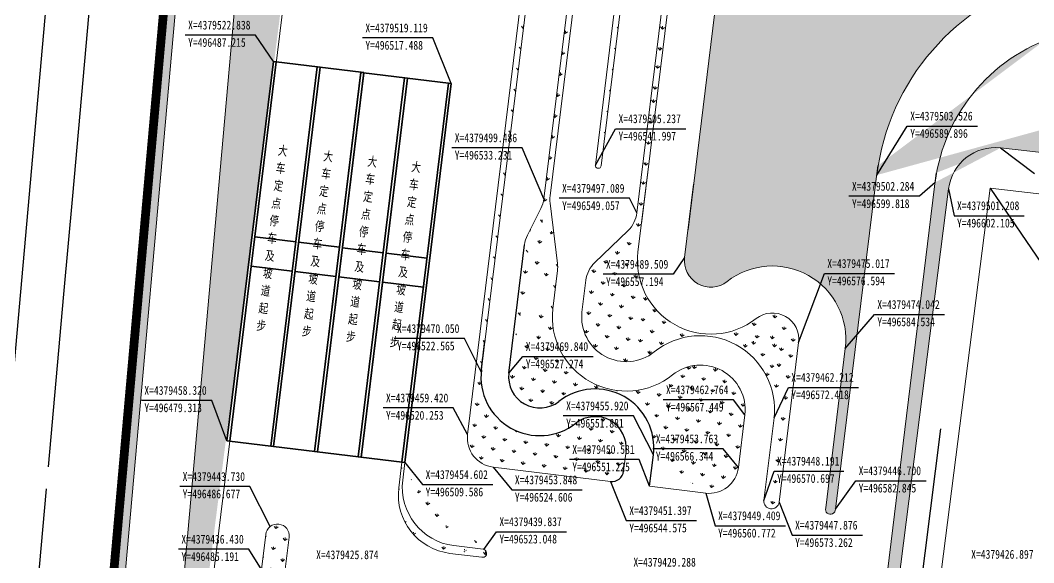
# Model space of a CAD drawing. Extents: x -534 to 560, y 572 to 1344.
# Drawn here: x -443.7 to -271.3, y 1053.8 to 1146 of the extents above; entities that cross this region are included whole.
import ezdxf
from ezdxf.enums import TextEntityAlignment as Align

# ---------------------------------------------------------------- set-up
doc = ezdxf.new("R2010")
doc.units = 0
doc.header["$LTSCALE"] = 1000
doc.linetypes.add('DIVIDE', pattern=[1.25, 0.5, -0.25, 0, -0.25, 0, -0.25])
doc.linetypes.add('X5', pattern=[3, 2, -1])
doc.layers.get('0').update_dxf_attribs({"linetype": 'CONTINUOUS'})
for name, color, linetype in [('4', 4, 'CONTINUOUS'), ('DLSS', 8, 'CONTINUOUS'), ('pp-bz-zb', 7, 'CONTINUOUS'), ('WALL1', 2, 'CONTINUOUS'), ('尺寸线', 3, 'CONTINUOUS'), ('用地红线', 1, 'DIVIDE')]:
    doc.layers.add(name, color=color, linetype=linetype)
doc.layers.add('实线', color=7, linetype='CONTINUOUS', lineweight=40)
doc.styles.add('ISOVIBLOCKBT', font='', dxfattribs={"width": 0.8})
doc.styles.get("Standard").update_dxf_attribs({"font": 'gbenor.shx', "bigfont": 'gbcbig.shx'})
doc.styles.get('ISOVIBLOCKBT').set_extended_font_data('SimSun')
pattern_1 = [(83.0025439158413, (-18513.91817847425, 6637.489366127746), (-1.563867947945558, 2.001476516571841), [0.47625, -3.11585]), (38.00254391584132, (-18513.91817847425, 6637.489366127746), (-1.563869013900721, 2.001477880807376), [0.47625, -2.06375]), (128.0025439158413, (-18513.91817847425, 6637.489366127746), (-2.001477880807376, -1.563869013900721), [0.47625, -2.06375])]
pattern_2 = [(83.0025439158413, (-15718.86255951454, 5681.190706919515), (-1.563867947945558, 2.001476516571841), [0.47625, -3.11585]), (38.00254391584132, (-15718.86255951454, 5681.190706919515), (-1.563869013900721, 2.001477880807376), [0.47625, -2.06375]), (128.0025439158413, (-15718.86255951454, 5681.190706919515), (-2.001477880807376, -1.563869013900721), [0.47625, -2.06375])]

# ---------------------------------------------------------------- blocks, each defined once
blk = doc.blocks.new('上坡')
at = {"layer": '实线', "lineweight": 35, "ltscale": 300}
for p, q in [((4211467.313301704, 945674.719862493), (4211208.976782446, 880675.2332318828)), ((4219467.250117747, 945642.9245985844), (4211467.313301704, 945674.719862493)), ((4211967.283034588, 945666.1108143014), (4211708.972833449, 880673.2460278886)), ((4218967.285530211, 945652.8282494174), (4218708.917547516, 880645.4251719692)), ((4219467.250117747, 945642.9245985844), (4219208.91359852, 880643.437967975)), ((4218848.021827117, 915645.1487422972), (4211848.07711305, 915672.969598217)), ((4218828.149787174, 910645.1882322507), (4211828.205073108, 910673.00908817)), ((4219208.91359852, 880643.437967975), (4211208.976782446, 880675.2332318828))]:
    blk.add_line(p, q, dxfattribs=at)

msp = doc.modelspace()

# ---------------------------------------------------------------- hatches: boundary and pattern name
at = {"layer": '尺寸线', "linetype": 'ByBlock', "lineweight": 18}
h = msp.add_hatch(dxfattribs=at)
h.set_pattern_fill('GRASS', color=256, scale=0.1, angle=-6.997456084158686, style=0)
h.set_pattern_definition(pattern_1)
h.paths.add_polyline_path([(-436.6426340268954, 931.1903161831287), (-438.6288363153144, 931.434101642677), (-407.3215078513167, 1282.834193287053), (-409.5023771894193, 1235.818312499308)])
h = msp.add_hatch(dxfattribs=at)
h.set_pattern_fill('GRASS', color=256, scale=0.1, angle=-6.997456084158686, style=0)
h.set_pattern_definition(pattern_1)
edge = h.paths.add_edge_path()
edge.add_line((-164.8711874496221, 1221.033579877214), (-169.0881747253734, 1209.647388704689))
edge.add_arc((-178.8856378374185, 1211.649816373931), 10, 348.4488442590777, 438.448844259077)
edge.add_line((-164.8711874496221, 1221.033579877214), (-363.652906969146, 1261.661037303144))
edge.add_line((-176.8832101672451, 1221.447279486441), (-342.375220869857, 1255.270910932319))
edge.add_arc((-369.6601899792004, 1232.268647967474), 30, 78.44884425709249, 174.9087828347087)
edge.add_arc((-350.3849315500847, 1216.08105848507), 40, 78.44884425907703, 173.0025439158413)
edge.add_line((-421.7953255448519, 962.6156081013469), (-389.9663401399303, 1221.948602574514))
edge.add_line((-424.2318310353003, 942.7645768687216), (-390.0869940151024, 1220.954069465035))
edge.add_line((-399.54183038669, 1234.930896365651), (-425.5573428349599, 942.927269513355))
h = msp.add_hatch(dxfattribs=at)
h.set_pattern_fill('GRASS', color=256, scale=0.1, angle=-6.997456084158686, style=0)
h.set_pattern_definition(pattern_1)
edge = h.paths.add_edge_path()
edge.add_line((-151.8114625568996, 1228.748085886808), (-149.6185087216581, 1230.164271470727))
edge.add_line((-164.4801278502709, 1111.480211913222), (-149.618508721891, 1230.164271469795))
edge.add_line((-156.1425853166293, 1194.159981649005), (-151.8114625568996, 1228.748085886808))
edge.add_line((-158.2255329631298, 1194.415641585001), (-156.1425853166293, 1194.159981649005))
edge.add_line((-163.3413562287606, 1152.735305619062), (-158.225532962897, 1194.415641585001))
edge.add_arc((-203.0313956329628, 1157.705292751649), 40, 217.862572247833, 352.8625722830665)
edge.add_line((-276.9318846314709, 1124.33243770116), (-164.4801278502709, 1111.480211915085))
edge.add_line((-287.8626621616568, 1120.100222162539), (-297.3158130766387, 1043.082216338822))
edge.add_arc((-258.2953589821263, 1114.741420080521), 30, 37.86257224783296, 172.8625723097469)
edge.add_arc((-277.8402989746101, 1116.384181074434), 8, 83.47989827254962, 172.753131273409)
edge.add_line((-297.3158130764059, 1043.082216340685), (-295.2579539888102, 1042.829635761314))
edge.add_line((-295.257953989043, 1042.829635761314), (-285.776393735272, 1117.3933391139))
h = msp.add_hatch(dxfattribs=at)
h.set_pattern_fill('GRASS', color=256, scale=0.1, angle=-6.997456084158686, style=0)
h.set_pattern_definition(pattern_1)
edge = h.paths.add_edge_path()
edge.add_arc((-305.8750315580546, 1062.839683177517), 0.8401570749915392, 162.9231438384434, 363.0819439932392)
edge.add_line((-303.3468904338806, 1090.227273024255), (-306.6781475443422, 1063.086398849831))
edge.add_line((-305.0360896330822, 1062.884853495852), (-297.7851720123581, 1121.342718946384))
edge.add_arc((-315.7537849542714, 1091.750088955843), 12.5, -6.997456084158686, 128.0025438406727)
edge.add_arc((-326.2206248112052, 1105.145807056324), 4.5, 173.0025439158413, 308.0025438406727)
edge.add_line((-330.6871068384062, 1105.694020791547), (-329.1529200335062, 1118.193557648556))
edge.add_line((-330.1073410848185, 1110.41756774635), (-321.5654687736678, 1180.003710119621))
edge.add_arc((-311.6399687591038, 1178.785330269122), 10, 83.0025439158413, 173.0018101901636)
edge.add_line((-310.4217160141125, 1188.710845885435), (-307.3590139359731, 1188.334931388134))
edge.add_line((-277.4974196936964, 1184.669734479496), (-307.2739665424015, 1188.324492714935))
edge.add_line((-256.026989916063, 1182.034464833894), (-277.4974196939293, 1184.669734479496))
edge.add_line((-256.026989916063, 1182.034464833894), (-181.3044285329088, 1172.863055603215))
edge.add_arc((-258.2953589821263, 1114.741420080521), 40, 37.86257224783296, 172.8625723097469)
edge.add_arc((-203.0313956329628, 1157.705292751649), 30, 217.862572247833, 352.8625722830665)
edge.add_arc((-180.6953021597146, 1177.825813411371), 5, 263.0025439158413, 348.4488442590844)
edge.add_line((-173.2638660789962, 1153.977802407564), (-164.8711874493893, 1221.033579877214))
edge.add_line((-169.0881747256062, 1209.64738870562), (-175.7965706041578, 1176.82459957675))
edge.add_line((-169.0881747256062, 1209.64738870562), (-164.8711874498549, 1221.033579878145))
h = msp.add_hatch(dxfattribs=at)
h.set_pattern_fill('GRASS', color=256, scale=0.1, angle=-6.997456084158686, style=0)
h.set_pattern_definition(pattern_1)
edge = h.paths.add_edge_path()
edge.add_line((-367.6283168692171, 1075.604913344243), (-353.7075629082537, 1189.010895682135))
edge.add_line((-365.3161338173813, 1086.234570482382), (-352.7157472017716, 1188.883131831521))
edge.add_arc((-353.2112584388378, 1188.949979523764), 0.5, 353.0025439415888, 533.0025439415888)
edge.add_arc((-362.6655590610608, 1074.99578697198), 5, 173.0025439415888, 263.0025439134807)
edge.add_line((-363.2746854337893, 1070.033029162892), (-343.3058048302337, 1067.582058900603))
edge.add_arc((-343.0621542811423, 1069.567162023493), 2, 263.0025439134807, 353.0025439415888)
edge.add_line((-340.665367679394, 1072.677635492393), (-341.0145022396027, 1069.833118587369))
edge.add_arc((-345.9258909562632, 1073.323309447253), 5.3, 353.0025439415888, 488.0025439228927)
edge.add_arc((-355.346046827457, 1085.379455739268), 10, 173.0025439415888, 308.0025439228928)
h = msp.add_hatch(dxfattribs=at)
h.set_pattern_fill('GRASS', color=256, scale=0.1, angle=-6.997456084158686, style=0)
h.set_pattern_definition(pattern_1)
edge = h.paths.add_edge_path()
edge.add_line((-344.8916078975453, 1121.299913763636), (-337.0778675337351, 1184.954766651252))
edge.add_arc((-337.5741425829037, 1185.015685248756), 0.5000000000030519, 353.0018502056033, 533.0018502056032)
edge.add_line((-345.8841579958826, 1121.421750958645), (-338.0704176320723, 1185.076603846261))
h = msp.add_hatch(dxfattribs=at)
h.set_pattern_fill('GRASS', color=256, scale=0.1, angle=-6.997456084158686, style=0)
h.set_pattern_definition(pattern_1)
edge = h.paths.add_edge_path()
edge.add_line((-353.5829180336586, 1116.15730746054), (-345.2619544185727, 1183.944268650943))
edge.add_arc((-345.7582294677413, 1184.005187248447), 0.5000000000039468, 353.0018502056033, 533.0018502056032)
edge.add_line((-354.6500823909446, 1115.671297524692), (-346.2545045169099, 1184.066105845952))
edge.add_arc((-357.2918375476293, 1104.069871199885), 5, 353.0025439415888, 366.9674224718725)
edge.add_line((-352.3287610632397, 1104.676395570496), (-353.5832440261293, 1114.941597113022))
edge.add_arc((-352.9643852680019, 1107.246198171386), 5, 153.2865731621209, 173.0025439415888)
edge.add_line((-357.4307155992865, 1109.493839908027), (-355.1465025513462, 1114.032841766821))
edge.add_line((-353.1279894385516, 1096.951758308904), (-352.3290797394729, 1103.460744826691))
edge.add_line((-360.6065701038606, 1086.025129694128), (-357.9271430761582, 1107.85532454458))
edge.add_arc((-348.6201675419725, 1115.54812148177), 5, 173.0018502056033, 186.9674224718725)
edge.add_arc((-359.6128328826308, 1116.280483502531), 5, 333.2865731621209, 353.0018502056033)
edge.add_arc((-355.346046827457, 1085.379455739268), 5.3, 173.0025439415888, 308.0025439228928)
edge.add_arc((-345.9258909562632, 1073.323309447253), 10, 353.0025439415888, 488.0025439228927)
edge.add_line((-336.6557093672018, 1066.765829561846), (-327.1086592010251, 1065.594029473708))
edge.add_line((-336.6557093672018, 1066.765829561846), (-336.0003753399506, 1072.105056702727))
edge.add_arc((-326.4995328282967, 1070.556787281865), 5, 263.0025439134807, 353.0025439415888)
edge.add_line((-320.4319804228871, 1078.948794763171), (-321.5367750201403, 1069.947660909602))
edge.add_arc((-327.9855302539218, 1079.787773280972), 7.600000000000001, 353.6620985906264, 488.6620919342764)
edge.add_arc((-340.6049989298481, 1095.560820240164), 12.6, 173.6620985906264, 308.6620919342765)
h = msp.add_hatch(dxfattribs=at)
h.set_pattern_fill('GRASS', color=256, scale=0.1, angle=-6.997456084158686, style=0)
h.set_pattern_definition(pattern_2)
edge = h.paths.add_edge_path()
edge.add_arc((-368.7339986010484, 1066.596534068332), 10, 173.0025439415888, 263.0025439134807)
edge.add_line((-378.2948295513197, 1070.785995672093), (-378.659514217361, 1067.814786813789))
edge.add_arc((-369.3991434850759, 1065.281626971075), 10, 173.0025439415888, 263.0025439134807)
edge.add_line((-378.7903158377885, 1070.853354334467), (-379.3246591013885, 1066.499879716532))
edge.add_arc((-365.0741627371899, 1055.372081223511), 0.6930722752117925, 263.0025439134807, 443.0025439134807)
edge.add_line((-370.6173962300672, 1055.356111354762), (-365.209471081107, 1054.692345369243))
edge.add_line((-369.9522513465054, 1056.67101845202), (-364.9894956710777, 1056.061892341459))
h = msp.add_hatch(dxfattribs=at)
h.set_pattern_fill('GRASS', color=256, scale=0.1, angle=-6.997456084158686, style=0)
h.set_pattern_definition(pattern_2)
edge = h.paths.add_edge_path()
edge.add_arc((-412.7238826704706, 954.4497420039115), 2.236185702930442, 199.5686092860393, 326.4264498288161)
edge.add_line((-414.8309088514216, 953.7007645877165), (-405.3064595623437, 1031.299662290709))
edge.add_line((-410.8607026051759, 953.2134634895338), (-397.9875810823432, 1058.095122241983))
edge.add_line((-402.0744177395973, 1030.902963118264), (-405.3064595623437, 1031.299662290709))
edge.add_line((-399.4582199691358, 1052.218007903182), (-402.0744177395973, 1030.902963118264))
edge.add_line((-399.4582199691358, 1052.218007903182), (-402.6902617918822, 1052.614707075627))
edge.add_line((-402.6902617918822, 1052.614707075627), (-401.9577873288217, 1058.582423340165))
edge.add_arc((-399.9726842056989, 1058.338772791074), 2, 83.00254391348074, 173.0025439415888)
edge.add_arc((-399.9726842056989, 1058.338772791074), 2, 353.0025439415888, 443.0025439134807)

# ---------------------------------------------------------------- linework, layer by layer
at = {"layer": '4', "linetype": 'ByBlock', "lineweight": 18}
for p, q in [((-407.3215078513167, 1282.834193287053), (-438.6288363153144, 931.434101642677)), ((-409.5023771894193, 1235.818312499308), (-436.6426340268954, 931.1903161831287)), ((-399.54183038669, 1234.930896365651), (-425.5573428351927, 942.9272695142863)), ((-421.7953255448519, 962.6156081013469), (-389.9663401399303, 1221.948602575445)), ((-424.2318310353003, 942.7645768687216), (-390.0869940148696, 1220.954069465966)), ((-367.6283168692171, 1075.604913344243), (-353.7075629082537, 1189.010895682135)), ((-365.3161338173813, 1086.234570482382), (-352.7157472017716, 1188.883131831521)), ((-345.8841579958826, 1121.421750958645), (-338.0704176320723, 1185.076603846261)), ((-344.8916078975453, 1121.299913763636), (-337.0778675337351, 1184.954766651252)), ((-338.8242072828143, 1113.274442415321), (-329.8863307472348, 1186.08710184657)), ((-338.047741871982, 1111.39226531201), (-328.8937806486647, 1185.965264651561)), ((-354.6500823909446, 1115.671297524692), (-346.2545045169099, 1184.066105845952)), ((-353.5829180336586, 1116.15730746054), (-345.2619544185727, 1183.944268650943)), ((-330.1073410848185, 1110.41756774635), (-321.5654687736678, 1180.003710119621)), ((-338.627519331596, 1106.668622986981), (-336.6286403722625, 1122.954163407543)), ((-276.9318846314709, 1124.33243770116), (-164.4801278502709, 1111.480211913222)), ((-305.0360896330822, 1062.884853495852), (-297.7851720123581, 1121.342718945452)), ((-287.8626621616568, 1120.100222162539), (-297.3158130764059, 1043.082216340685)), ((-330.6871068384062, 1105.694020791547), (-329.1529200335062, 1118.193557647624)), ((-314.7407335924945, 834.1237869203178), (-278.7077560822509, 1117.489833659129)), ((-295.257953989043, 1042.829635761314), (-285.7763937350392, 1117.3933391139)), ((-278.7077560822509, 1117.489833659129), (-107.547698069553, 1097.927776345619)), ((-352.3287610632397, 1104.676395570496), (-353.5832440261293, 1114.941597113022)), ((-357.4307155992865, 1109.493839908027), (-355.1465025513462, 1114.032841766821)), ((-346.0007485653769, 1104.806167019167), (-340.3173343010276, 1110.283390490906)), ((-353.1279894385516, 1096.951758308904), (-352.3290797394729, 1103.460744826691)), ((-348.1585487606499, 1096.399798756102), (-347.4938828998274, 1101.815055489176)), ((-311.2873029268376, 1091.20187522062), (-314.6185600372992, 1064.061001046197)), ((-303.3468904338806, 1090.227273024255), (-306.6781475443422, 1063.086398849831)), ((-320.4319804228871, 1078.948794763171), (-321.5367750201403, 1069.947660909602)), ((-315.4625397452182, 1078.396835211301), (-317.1834723881475, 1064.375817085252)), ((-340.665367679394, 1072.677635492393), (-341.0145022396027, 1069.833118587369)), ((-378.7903158377885, 1070.853354334467), (-379.3246591013885, 1066.499879716532)), ((-378.2948295513197, 1070.785995672093), (-378.659514217361, 1067.814786813789)), ((-363.2746854337893, 1070.033029162892), (-343.3058048302337, 1067.582058900603)), ((-336.6557093672018, 1066.765829561846), (-327.1086592010251, 1065.594029473708)), ((-399.7290336566075, 1060.323875914895), (-399.7290336566075, 1060.323875914895)), ((-410.8607026051759, 953.2134634895338), (-397.9875810823432, 1058.095122241983)), ((-402.6902617918822, 1052.614707075627), (-401.9577873288217, 1058.582423340165)), ((-369.9522513465054, 1056.67101845202), (-364.9894956710777, 1056.061892341459)), ((-366.9748321405641, 1056.303641741732), (-366.9748321405641, 1056.303641741732)), ((-370.6173962300672, 1055.356111354762), (-365.209471081107, 1054.692345369243))]:
    msp.add_line(p, q, dxfattribs=at)
at = {"layer": '4', "linetype": 'ByBlock', "lineweight": -2}
for p, q in [((-360.6065701038606, 1086.025129694128), (-357.9271430761582, 1107.85532454458)), ((-365.2715624437697, 1086.597708483794), (-364.6624360710412, 1091.560466292882)), ((-365.3161338173813, 1086.234570482382), (-365.0115706312499, 1088.715949385994)), ((-336.6557093672018, 1066.765829561846), (-336.0003753399506, 1072.105056702727)), ((-341.0770511577866, 1069.323511475333), (-341.0145022396027, 1069.833118587369))]:
    msp.add_line(p, q, dxfattribs=at)
at = {"layer": '4', "linetype": 'ByBlock', "lineweight": 18}
for centre, radius, start, end in [((-258.2953589821263, 1114.741420080521), 40, 37.86256817246311, 172.8625782553474), ((-258.2953589821263, 1114.741420080521), 30, 37.86256817246311, 172.8625782553474), ((-277.8402989746101, 1116.384181074434), 8, 83.47990209630554, 172.7531345096379), ((-345.3878829467139, 1121.360832361141), 0.5000000000030519, 173.0018502056033, 353.0018502056033), ((-348.6201675419725, 1115.54812148177), 5, 173.0018502056033, 186.9674224718725), ((-359.6128328826308, 1116.280483502531), 5, 333.2865731621195, 353.0018502056033), ((-343.7869577745005, 1113.88362839316), 5, 313.9415878950308, 353.0018502056033), ((-352.9643852680019, 1107.246198171386), 5, 153.2865731621195, 173.0025439415888), ((-326.2206248112052, 1105.145807056324), 12.5, 173.0025439415888, 308.0025439228907), ((-326.2206248112052, 1105.145807056324), 4.5, 173.0025439415888, 308.0025439228907), ((-357.2918375476293, 1104.069871199885), 5, 353.0025439415888, 6.967422471872479), ((-342.5311250916711, 1101.205929116913), 5, 133.9415878950308, 173.0025439415888), ((-315.7537849542714, 1091.750088955843), 12.5, 353.0025439415888, 128.0025439228907), ((-340.6049989298481, 1095.560820240164), 12.6, 173.6620985906264, 308.6620919342755), ((-340.6049989298481, 1095.560820240164), 7.600000000000001, 173.6620985906264, 308.6620919342755), ((-315.7537849542714, 1091.750088955843), 4.5, 353.0025439415888, 128.0025439228907), ((-327.9855302539218, 1079.787773280972), 12.6, 353.6620985906264, 128.6620919342755), ((-327.9855302539218, 1079.787773280972), 7.600000000000001, 353.6620985906264, 128.6620919342755), ((-362.6655590610608, 1074.99578697198), 5, 173.0025439415888, 263.0025439134803), ((-326.4995328282967, 1070.556787281865), 5, 263.0025439134803, 353.0025439415888), ((-368.7339986010484, 1066.596534068332), 10, 173.0025439415888, 263.0025439134803), ((-369.3991434850759, 1065.281626971075), 10, 173.0025439415888, 263.0025439134803), ((-315.9010162129562, 1064.218409065725), 1.292080154681578, 173.0025439415888, 353.0025439415888), ((-305.8750315580546, 1062.839683177517), 0.8401570749915392, 162.9231169219686, 3.081970923709963), ((-399.9726842056989, 1058.338772791074), 2, 83.00254391348034, 173.0025439415888), ((-399.9726842056989, 1058.338772791074), 2, 353.0025439415888, 83.00254391348034), ((-365.0741627371899, 1055.372081223511), 0.6930722752117925, 263.0025439134803, 83.00254391348034)]:
    msp.add_arc(centre, radius, start, end, dxfattribs=at)
at = {"layer": '4', "linetype": 'ByBlock', "lineweight": -2}
for centre, radius, start, end in [((-355.346046827457, 1085.379455739268), 10, 173.0025439415888, 308.0025439228907), ((-355.346046827457, 1085.379455739268), 5.3, 173.0025439415888, 308.0025439228907), ((-345.9258909562632, 1073.323309447253), 10, 353.0025439415888, 128.0025439228907), ((-345.9258909562632, 1073.323309447253), 5.3, 353.0025439415888, 128.0025439228907), ((-343.0621542811423, 1069.567162023493), 2, 263.0025439134803, 353.0025439415888)]:
    msp.add_arc(centre, radius, start, end, dxfattribs=at)
at = {"layer": 'DLSS', "color": 41, "linetype": 'Continuous', "flags": 128}
msp.add_lwpolyline([(-467.1399220486201, 835.784943429413), (-426.1519163426346, 1296.87259722956, -0.4475164589015945), (-415.3903210425924, 1304.894478094437), (-387.8809220486, 1299.289069744395)], format="xyb", dxfattribs=at)
at = {"layer": 'DLSS', "color": 8, "linetype": 'X5', "flags": 128}
for points in [[(-422.9228289793973, 1250.303861035602), (-423.2329220486135, 1246.81194343009), (-429.3979220485926, 1177.451943429754), (-434.8661699074, 1116.184943429762)], [(-434.8661699074, 1116.184943429762), (-436.3589220486028, 1099.459943430134), (-438.9896128212131, 1070.060861035818)], [(-439.3251705867733, 1066.310861035818), (-444.276922048608, 1010.972943429471), (-450.9179220486112, 936.4539434300823), (-456.8729220485693, 869.5369434297172), (-457.8525402958767, 858.0878610355867)]]:
    msp.add_lwpolyline(points, dxfattribs=at)
at = {"layer": 'DLSS', "color": 41, "linetype": 'Continuous', "flags": 128}
msp.add_lwpolyline([(-320.1128844650011, 814.5883192052333), (-287.1092908475039, 1076.544869863588)], dxfattribs=at)
at = {"layer": 'pp-bz-zb'}
for p, q in [((-403.731732483735, 1143.532314475262), (-415.6783991503908, 1143.532314475262)), ((-400.6657702332159, 1139.022614905247), (-403.731732483735, 1143.532314475262)), ((-373.5599944761052, 1143.041826096), (-385.5133278094145, 1143.041826096)), ((-370.3932540154346, 1135.304426010334), (-373.5599944761052, 1143.041826096)), ((-297.9853989051335, 1119.711403069654), (-292.7963999793428, 1128.052287085549)), ((-292.7963999793428, 1128.052287085549), (-280.8363999793219, 1128.052287085549)), ((-345.8841579900036, 1121.421751007074), (-342.4446272792557, 1127.597136335084)), ((-342.4446272792557, 1127.597136335084), (-330.4979606125999, 1127.597136335084)), ((-358.3527752764203, 1124.35793197398), (-370.3127752764412, 1124.35793197398)), ((-354.6500824498507, 1115.671297043198), (-358.3527752764203, 1124.35793197398)), ((-276.9318851621501, 1124.332437760764), (-271.1675021598494, 1119.974464932093)), ((-288.0628889243962, 1118.468907322371), (-290.7321701967885, 1116.102877888465)), ((-290.7321701967885, 1116.102877888465), (-302.7188368634816, 1116.102877888465)), ((-285.7763937350392, 1117.3933391139), (-284.8392599615763, 1112.800912487888)), ((-278.7077560822509, 1117.489833659129), (-269.1173341749382, 1103.445507970275)), ((-340.0882307318534, 1115.759739190908), (-352.0415640651627, 1115.759739190908)), ((-338.8242073417205, 1113.274441933827), (-340.0882307318534, 1115.759739190908)), ((-284.8392599615763, 1112.800912487888), (-272.8925932949205, 1112.800912487888)), ((-330.6871068387554, 1105.694020789684), (-332.6251596197981, 1102.841369300717)), ((-332.6251596197981, 1102.841369300717), (-344.5784929531073, 1102.841369300717)), ((-311.2873029268376, 1091.20187522062), (-306.9118881831673, 1102.965047644087)), ((-306.9118881831673, 1102.965047644087), (-294.9652215165115, 1102.965047644087)), ((-303.3468904338806, 1090.227273024255), (-298.4016078596615, 1095.999990110853)), ((-298.4016078596615, 1095.999990110853), (-286.4616078596591, 1095.999990110853)), ((-368.1697184055956, 1091.894783088574), (-380.1297184056166, 1091.894783088574)), ((-365.3161338173813, 1086.234570482382), (-368.1697184055956, 1091.894783088574)), ((-360.6065701038606, 1086.025129694128), (-358.218374386619, 1088.847905654096)), ((-358.218374386619, 1088.847905654096), (-346.258374386598, 1088.847905654096)), ((-315.4625395858457, 1078.396836644606), (-313.0396445450169, 1083.598227248163)), ((-313.0396445450169, 1083.598227248163), (-301.0996445450146, 1083.598227248163)), ((-411.1716986455285, 1081.378189038121), (-423.1316986455495, 1081.378189038121)), ((-408.5679460035317, 1074.504733638474), (-411.1716986455285, 1081.378189038121)), ((-322.3730034440086, 1081.490879876175), (-334.3596701107017, 1081.490879876175)), ((-320.4319804250408, 1078.948794745476), (-322.3730034440086, 1081.490879876175)), ((-370.0503440771863, 1080.091982395024), (-382.0103440772073, 1080.091982395024)), ((-367.6283170469833, 1075.604911896036), (-370.0503440771863, 1080.091982395024)), ((-339.3935607021122, 1078.750142617719), (-351.3535607021331, 1078.750142617719)), ((-336.0003753399506, 1072.105056701796), (-339.3935607021122, 1078.750142617719)), ((-324.1588087132113, 1073.142142662415), (-336.0988087132137, 1073.142142662415)), ((-321.5367750201403, 1069.947660909602), (-324.1588087132113, 1073.142142662415)), ((-338.4348843380139, 1071.336733931312), (-350.3082176713651, 1071.336733931312)), ((-336.6557093672018, 1066.765829561846), (-338.4348843380139, 1071.336733931312)), ((-378.2947720464581, 1070.786464183228), (-375.2738013143098, 1067.05590637085)), ((-363.2746854337893, 1070.033029162892), (-360.0764976905921, 1066.156432769829)), ((-317.1834723883221, 1064.375817084321), (-315.4581936606701, 1069.351426288122)), ((-315.4581936606701, 1069.351426288122), (-303.5848603273189, 1069.351426288122)), ((-343.3058048302919, 1067.582058900603), (-340.615492564466, 1060.928035907084)), ((-305.0360896332568, 1062.88485349399), (-301.5742403690965, 1067.714832073645)), ((-301.5742403690965, 1067.714832073645), (-289.6142403690756, 1067.714832073645)), ((-404.6526542149513, 1066.725413508349), (-416.6126542149723, 1066.725413508349)), ((-401.2040771303728, 1059.914739626096), (-404.6526542149513, 1066.725413508349)), ((-375.2738013143098, 1067.05590637085), (-363.3338013143075, 1067.05590637085)), ((-360.0764976905921, 1066.156432769829), (-348.1298310239363, 1066.156432769829)), ((-327.1086592010251, 1065.594029473708), (-325.4981612761767, 1060.06037102417)), ((-314.6185600372992, 1064.061001046197), (-312.3878923789161, 1058.453620090717)), ((-340.615492564466, 1060.928035907084), (-328.6688258978102, 1060.928035907084)), ((-364.8325666586315, 1056.021681495578), (-362.7106984979036, 1059.04360407182)), ((-362.7106984979036, 1059.04360407182), (-350.7640318312478, 1059.04360407182)), ((-325.4981612761767, 1060.06037102417), (-313.5448279428674, 1060.06037102417)), ((-312.3878923789161, 1058.453620090717), (-300.4278923788952, 1058.453620090717)), ((-404.8667161316407, 1056.056861268924), (-416.8267161316617, 1056.056861268924)), ((-402.6902617918822, 1052.614707075627), (-404.8667161316407, 1056.056861268924))]:
    msp.add_line(p, q, dxfattribs=at)
at = {"layer": '尺寸线', "linetype": 'ByBlock', "lineweight": 18}
for p, q in [((-334.4775343467045, 1144.546438676873), (-334.7707597866683, 1144.921715778866)), ((-334.489951494339, 1144.550253176698), (-334.4319322073861, 1145.022955856854)), ((-334.4775343467045, 1144.546438676873), (-334.1022572440124, 1144.839664116138)), ((-334.915143213424, 1140.981091782087), (-335.2083686536207, 1141.356368885012)), ((-334.9275600630353, 1140.984908710801), (-334.8695407760824, 1141.45761139282)), ((-334.915143213424, 1140.981091782087), (-334.539866110732, 1141.274317223215)), ((-335.2946111422061, 1137.889438703292), (-335.5878365824028, 1138.264715805286)), ((-335.3070282900735, 1137.893253201255), (-335.2490090031206, 1138.365955883273)), ((-335.2946111422061, 1137.889438703292), (-334.9193340392812, 1138.182664142558)), ((-335.744636858537, 1134.327908737221), (-335.6866175715841, 1134.800611419239)), ((-335.7322200091585, 1134.324091808507), (-336.0254454493552, 1134.6993689105)), ((-335.7322200091585, 1134.324091808507), (-335.3569429062336, 1134.617317247772)), ((-336.0069375435851, 1132.085875486591), (-336.3001629835489, 1132.461152589516)), ((-336.0193546909868, 1132.089689988279), (-335.9613354042667, 1132.562392668435)), ((-336.0069375435851, 1132.085875486591), (-335.6316604406602, 1132.379100927719)), ((-336.4445464105374, 1128.520528591805), (-336.7377718505013, 1128.89580569473)), ((-336.4569632599159, 1128.524345522383), (-336.398943972963, 1128.997048202538)), ((-336.4445464105374, 1128.520528591805), (-336.0692693076126, 1128.813754032934)), ((-336.8815554687317, 1124.960068540284), (-337.1747809086955, 1125.335345642277)), ((-336.8939726163662, 1124.963883040109), (-336.8359533294133, 1125.436585720265)), ((-336.8815554687317, 1124.960068540284), (-336.5062783660396, 1125.253293979549)), ((-337.319164335684, 1121.394721645498), (-337.6123897756479, 1121.769998747492)), ((-337.3315811852954, 1121.398538574213), (-337.2735618981096, 1121.871241256231)), ((-337.319164335684, 1121.394721645498), (-336.943887232992, 1121.687947084763)), ((-337.7174066591106, 1118.150107245528), (-338.0106320993073, 1118.525384347522)), ((-337.7298238069779, 1118.153921743491), (-337.671804520025, 1118.626624425509)), ((-337.7174066591106, 1118.150107245528), (-337.3421295561857, 1118.443332684794)), ((-338.1550155260629, 1114.584760350743), (-338.4482409662596, 1114.960037452736)), ((-338.1674323754414, 1114.588577279457), (-338.1094130884885, 1115.061279961476)), ((-338.1550155260629, 1114.584760350743), (-337.779738423138, 1114.877985790008)), ((-338.5926243930153, 1111.019413455957), (-338.8858498329791, 1111.394690557951)), ((-338.6050409441377, 1111.023232815423), (-338.5470216571848, 1111.495935497442)), ((-338.5926243930153, 1111.019413455957), (-338.2173472900904, 1111.312638895222)), ((-340.1544168002001, 1107.842305813552), (-340.4476422403968, 1108.217582916477)), ((-340.1668322856567, 1107.846123808631), (-340.1088129987038, 1108.318826490649)), ((-340.1544168002001, 1107.842305813552), (-339.7791396977409, 1108.135531253749)), ((-342.1558946810692, 1106.278436800101), (-342.4491201212659, 1106.653713902095)), ((-342.1683088021382, 1106.282255861544), (-342.1102895151853, 1106.7549585417)), ((-342.1558946810692, 1106.278436800101), (-341.78061757861, 1106.571662239367)), ((-344.1573725619382, 1104.714567785719), (-344.4505980021349, 1105.089844888644)), ((-344.1697853186197, 1104.718387912595), (-344.1117660316668, 1105.191090594613)), ((-344.1573725619382, 1104.714567785719), (-343.7820954592462, 1105.007793225916)), ((-340.5920256671525, 1104.276958918766), (-340.8852511073492, 1104.652236021691)), ((-340.6044408541202, 1104.280779344597), (-340.5464215671673, 1104.753482025684)), ((-340.5920256671525, 1104.276958918766), (-340.2167485646933, 1104.570184358963)), ((-346.1588504428073, 1103.150698771336), (-346.452075883004, 1103.525975874261)), ((-346.1712618351012, 1103.154519965508), (-346.1132425481483, 1103.627222646595)), ((-346.1588504428073, 1103.150698771336), (-345.7835733401153, 1103.443924212464)), ((-342.5935035480215, 1102.713089905315), (-342.8867289882182, 1103.088367007309)), ((-342.6059173708345, 1102.716911395648), (-342.5478980836488, 1103.189614077666)), ((-342.5935035480215, 1102.713089905315), (-342.2182264455623, 1103.006315344581)), ((-339.0281566532358, 1102.275481037432), (-339.3213820934325, 1102.650758141288)), ((-339.0405729061022, 1102.27930282765), (-338.9825536191493, 1102.752005509668)), ((-339.0281566532358, 1102.275481037432), (-338.6528795507766, 1102.56870647856)), ((-344.5949814288906, 1101.149220890933), (-344.8882068690873, 1101.524497993858)), ((-344.6073938870832, 1101.153043448561), (-344.5493746003631, 1101.62574613058)), ((-344.5949814288906, 1101.149220890933), (-344.2197043259657, 1101.44244633113)), ((-341.0296345341048, 1100.711612023981), (-341.3228599743015, 1101.086889126906)), ((-341.0420494225837, 1100.715434880563), (-340.9840301358636, 1101.18813756165)), ((-341.0296345341048, 1100.711612023981), (-340.6543574316456, 1101.004837464177)), ((-346.5964593097597, 1099.585351876551), (-346.8896847499564, 1099.960628979476)), ((-346.6088704037975, 1099.589175501475), (-346.5508511168446, 1100.06187818163)), ((-346.5964593097597, 1099.585351876551), (-346.2211822070676, 1099.878577317679)), ((-343.0311124149739, 1099.14774301053), (-343.3243378551706, 1099.523020112523)), ((-343.043525939298, 1099.151566933477), (-342.9855066523451, 1099.624269613632)), ((-343.0311124149739, 1099.14774301053), (-342.6558353125147, 1099.440968449795)), ((-339.4657655201881, 1098.710134142646), (-339.7589909603848, 1099.085411246502)), ((-339.4781814747985, 1098.713958363616), (-339.4201621878456, 1099.186661043772)), ((-339.4657655201881, 1098.710134142646), (-339.0904884177289, 1099.003359583774)), ((-337.3716576189763, 1098.453104402506), (-337.664883059173, 1098.828381506362)), ((-337.3840711433004, 1098.456928325453), (-337.3260518563475, 1098.929631005609)), ((-337.3716576189763, 1098.453104402506), (-336.9963805165171, 1098.746329843634)), ((-345.032590295843, 1097.583873997079), (-345.3258157360397, 1097.959151099072)), ((-345.0450024560123, 1097.587698984527), (-344.9869831690594, 1098.060401664683)), ((-345.032590295843, 1097.583873997079), (-344.6573131929181, 1097.877099436344)), ((-341.4672434010572, 1097.146265130126), (-341.7604688412539, 1097.52154223212)), ((-341.4796579915128, 1097.15009041653), (-341.4216387045599, 1097.622793096685)), ((-341.4672434010572, 1097.146265130126), (-341.091966298598, 1097.439490569392)), ((-335.8202031955152, 1096.455451809437), (-335.7621839085623, 1096.928154489593)), ((-347.0340681764792, 1096.020004981765), (-347.3272936169087, 1096.39528208469)), ((-347.0464789724938, 1096.023831036509), (-346.9884596855409, 1096.496533717596)), ((-347.0340681764792, 1096.020004981765), (-346.6587910737871, 1096.313230422893)), ((-343.4687212819263, 1095.582396115744), (-343.761946722123, 1095.957673217737)), ((-343.4811345079943, 1095.58622246758), (-343.4231152210414, 1096.058925149599)), ((-343.4687212819263, 1095.582396115744), (-343.093444179467, 1095.875621555009)), ((-339.9033743871405, 1095.14478724786), (-340.1965998273372, 1095.520064351716)), ((-339.9157900434948, 1095.148613899582), (-339.8577707565419, 1095.621316579738)), ((-339.9033743871405, 1095.14478724786), (-339.5280972846813, 1095.438012688988)), ((-337.8092664859287, 1094.88775750772), (-338.1024919261254, 1095.263034611577)), ((-337.8216797119967, 1094.891583861419), (-337.7636604250438, 1095.364286541575)), ((-337.8092664859287, 1094.88775750772), (-337.4339893834695, 1095.180982948848)), ((-335.8077886050596, 1096.451626523034), (-336.1010140452563, 1096.826903625028)), ((-335.8077886050596, 1096.451626523034), (-335.4325115026004, 1096.744851962299)), ((-315.3658445307083, 1095.432024206602), (-315.659069970905, 1095.807301308596)), ((-315.3782592482894, 1095.435838408404), (-315.3202399613365, 1095.90854108856)), ((-315.3658445307083, 1095.432024206602), (-314.9905674282491, 1095.725249645868)), ((-345.4701991627953, 1094.018527102293), (-345.7634246027592, 1094.393804204286)), ((-345.4826110244758, 1094.022354520494), (-345.4245917375229, 1094.495057200649)), ((-345.4701991627953, 1094.018527102293), (-345.0949220598704, 1094.311752541558)), ((-341.9048522680096, 1093.580918235341), (-342.1980777079734, 1093.956195337334)), ((-341.9172665599763, 1093.584745951564), (-341.8592472730234, 1094.057448632651)), ((-341.9048522680096, 1093.580918235341), (-341.5295751653175, 1093.874143674606)), ((-334.2439195911429, 1094.450148641699), (-334.5371450313396, 1094.825425743693)), ((-334.2563352474972, 1094.45397529249), (-334.1983159607771, 1094.926677973577)), ((-334.2439195911429, 1094.450148641699), (-333.8686424886837, 1094.743374080965)), ((-318.881482249315, 1094.12355909367), (-319.1747076895117, 1094.498836196595)), ((-318.8938980327948, 1094.127374658929), (-318.8358787458419, 1094.600077340947)), ((-318.881482249315, 1094.12355909367), (-318.5062051468558, 1094.416784533867)), ((-313.8019755172572, 1093.430546325268), (-314.0952009569883, 1093.805823428193)), ((-313.8143913005042, 1093.434361890526), (-313.7563720133185, 1093.907064572544)), ((-313.8019755172572, 1093.430546325268), (-313.4266984143323, 1093.723771765464)), ((-347.4227860096871, 1092.852989814812), (-347.7160114498838, 1093.228266916805)), ((-347.4351965072128, 1092.856818298445), (-347.3771772202599, 1093.329520980464)), ((-347.4227860096871, 1092.852989814812), (-347.0475089067622, 1093.146215254077)), ((-343.9063301488786, 1092.017049220958), (-344.1995555888425, 1092.392326324814)), ((-343.9187430764578, 1092.020878003546), (-343.8607237895048, 1092.493580683702)), ((-343.9063301488786, 1092.017049220958), (-343.5310530461866, 1092.310274662086)), ((-340.3409832540929, 1091.579440353074), (-340.6342086940567, 1091.954717456931)), ((-340.3533986119583, 1091.583269435549), (-340.2953793250053, 1092.055972115704)), ((-340.3409832540929, 1091.579440353074), (-339.9657061514008, 1091.872665794202)), ((-338.246875352881, 1091.322410612935), (-338.5401007928449, 1091.697687716791)), ((-338.2592882804602, 1091.326239397386), (-338.2012689935073, 1091.798942077541)), ((-336.245397472012, 1092.886279628248), (-336.5386229119758, 1093.261556730242)), ((-336.2578117639787, 1092.890107344472), (-336.1997924770258, 1093.362810025559)), ((-336.245397472012, 1092.886279628248), (-335.8701203693199, 1093.179505067514)), ((-331.1424638363096, 1092.255710774669), (-331.4356892762735, 1092.630987878525)), ((-331.1548781285092, 1092.259538491824), (-331.0968588415562, 1092.73224117198)), ((-331.1424638363096, 1092.255710774669), (-330.7671867336176, 1092.548936215797)), ((-321.9682346304908, 1092.442735466742), (-322.2614600706875, 1092.818012570599)), ((-321.980649049583, 1092.446552099296), (-321.9226297626301, 1092.919254779452)), ((-321.9682346304908, 1092.442735466742), (-321.5929575280315, 1092.73596090787)), ((-318.402887735705, 1092.005126600721), (-318.6961131759017, 1092.380403702715)), ((-318.4153045850835, 1092.008943529436), (-318.3572852981306, 1092.481646211454)), ((-318.402887735705, 1092.005126600721), (-318.0276106332458, 1092.298352039987)), ((-315.8034533976606, 1091.866677311817), (-316.0966788378573, 1092.24195441381)), ((-315.8158678172185, 1091.870493942508), (-315.7578485300328, 1092.343196624526)), ((-315.8034533976606, 1091.866677311817), (-315.4281762952014, 1092.159902751082)), ((-312.2381065031077, 1091.429068443933), (-312.5313319430716, 1091.804345547789)), ((-312.250523352719, 1091.43288537451), (-312.1925040655333, 1091.905588056528)), ((-312.2381065031077, 1091.429068443933), (-311.8628294004156, 1091.722293885061)), ((-345.9078080297477, 1090.453180207507), (-346.2010334697115, 1090.828457309501)), ((-345.9202195931721, 1090.45701005646), (-345.8622003062192, 1090.929712736615)), ((-345.9078080297477, 1090.453180207507), (-345.5325309268228, 1090.746405646772)), ((-342.3424611349619, 1090.015571340555), (-342.6356865749258, 1090.390848442548)), ((-342.3548751286726, 1090.019401487531), (-342.2968558417197, 1090.492104167686)), ((-342.3424611349619, 1090.015571340555), (-341.9671840322699, 1090.30879677982)), ((-338.246875352881, 1091.322410612935), (-337.871598250189, 1091.615636054063)), ((-334.6815284580953, 1090.884801746914), (-334.974753898292, 1091.26007885077)), ((-334.6939438164263, 1090.888630828456), (-334.6359245294734, 1091.361333508612)), ((-334.6815284580953, 1090.884801746914), (-334.3062513554032, 1091.178027188042)), ((-320.4043656165741, 1090.44125758727), (-320.6975910565379, 1090.816534689264)), ((-320.4167811017978, 1090.445075581418), (-320.3587618146121, 1090.917778263436)), ((-320.4043656165741, 1090.44125758727), (-320.029088513882, 1090.734483026536)), ((-318.987895564831, 1090.955117746824), (-319.2811210047948, 1091.330394849749)), ((-319.0003102824121, 1090.958931948626), (-318.9422909954592, 1091.431634629713)), ((-318.987895564831, 1090.955117746824), (-318.6126184621389, 1091.248343187021)), ((-315.4225486700452, 1090.517508879871), (-315.7157741102419, 1090.892785982796)), ((-315.4349658176798, 1090.521323379697), (-315.3769465307269, 1090.994026060784)), ((-315.4225486700452, 1090.517508879871), (-315.0472715673532, 1090.810734320068)), ((-314.2395843839768, 1089.865199430482), (-314.5328098239406, 1090.240476533407)), ((-314.2519998692005, 1089.869017426492), (-314.1939805822476, 1090.341720107579)), ((-314.2395843839768, 1089.865199430482), (-313.8643072812847, 1090.158424870679)), ((-340.7785921210452, 1088.014093460151), (-341.0718175607763, 1088.389370562145)), ((-340.7910071806546, 1088.017924969652), (-340.7329878939345, 1088.49062765167)), ((-340.7785921210452, 1088.014093460151), (-340.4033150181203, 1088.307318899417)), ((-336.6830063389643, 1089.320932733463), (-336.976231779161, 1089.696209835456)), ((-336.695420332675, 1089.324762880438), (-336.6374010457221, 1089.797465560594)), ((-336.6830063389643, 1089.320932733463), (-336.3077292362723, 1089.614158172728)), ((-317.4240265506814, 1088.95363986642), (-317.7172519906453, 1089.328916968414)), ((-317.4364423343941, 1088.957455431679), (-317.3784230474412, 1089.430158113697)), ((-317.4240265506814, 1088.95363986642), (-317.0487494479894, 1089.246865305686)), ((-312.6635493412177, 1088.734035290414), (-312.9567747811816, 1089.109312392407)), ((-312.675964058566, 1088.737849492216), (-312.6179447716131, 1089.210552172372)), ((-312.6635493412177, 1088.734035290414), (-312.2882722385257, 1089.027260729679)), ((-330.0162036891124, 1086.688886000411), (-330.3094291293091, 1087.064163103336)), ((-330.0286187489546, 1086.692717510843), (-329.9705994620017, 1087.165420192861)), ((-330.0162036891124, 1086.688886000411), (-329.6409265866532, 1086.982111440608)), ((-315.8601575369976, 1086.952161985086), (-316.1533829771943, 1087.327439088011)), ((-315.8725743863761, 1086.955978914732), (-315.8145550994232, 1087.428681595818)), ((-315.8601575369976, 1086.952161985086), (-315.4848804343055, 1087.245387425282)), ((-314.665027221854, 1087.170166276032), (-314.9582526620507, 1087.545443378956)), ((-314.6774405752803, 1087.173981544198), (-314.6194212880946, 1087.646684225285)), ((-314.665027221854, 1087.170166276032), (-314.2897501193947, 1087.463391716228)), ((-316.666505102723, 1085.606297263512), (-316.9597305426869, 1085.981574365505)), ((-316.6789170917618, 1085.610113595249), (-316.6208978048089, 1086.082816277267)), ((-316.666505102723, 1085.606297263512), (-316.291228000031, 1085.899522702777)), ((-313.1011582079373, 1085.168688395628), (-313.394383648134, 1085.543965499484)), ((-313.1135726272623, 1085.172505026319), (-313.0555533403094, 1085.645207708338)), ((-313.1011582079373, 1085.168688395628), (-312.7258811052452, 1085.461913836756)), ((-315.1026360888063, 1083.604819381246), (-315.395861529003, 1083.980096484171)), ((-315.1150491439766, 1083.608637079233), (-315.0570298567909, 1084.081339761251)), ((-315.1026360888063, 1083.604819381246), (-314.7273589861143, 1083.898044821442)), ((-313.5387670748896, 1081.603341500842), (-313.8319925150863, 1081.978618604699)), ((-313.5511811959586, 1081.607160562286), (-313.4931619090057, 1082.079863244304)), ((-313.5387670748896, 1081.603341500842), (-313.1634899721976, 1081.89656694197)), ((-313.976375941842, 1078.037994606057), (-314.2696013820387, 1078.413271709913)), ((-313.9887897644221, 1078.041816098252), (-313.9307704774692, 1078.51451878027)), ((-313.976375941842, 1078.037994606057), (-313.6010988389171, 1078.331220047185)), ((-314.4139848087943, 1074.472647711271), (-314.707210248991, 1074.847924815127)), ((-314.4263983333512, 1074.476471634218), (-314.3683790461655, 1074.949174314374)), ((-314.4139848087943, 1074.472647711271), (-314.0387077058695, 1074.765873152399)), ((-314.8515936757467, 1070.907300816485), (-315.1448191159434, 1071.282577920341)), ((-314.8640069018147, 1070.911127168321), (-314.8059876148618, 1071.38382985034)), ((-314.8515936757467, 1070.907300816485), (-314.4763165728218, 1071.200526257613)), ((-315.2892025426991, 1067.341953921699), (-315.5824279826629, 1067.717231025556)), ((-315.3016154702782, 1067.345782704288), (-315.2435961833253, 1067.818485386306)), ((-315.2892025426991, 1067.341953921699), (-314.9139254397742, 1067.635179362827)), ((-315.7268114096514, 1063.776607026914), (-316.0200368496153, 1064.15188413077)), ((-315.7392240392073, 1063.780438240254), (-315.6812047520216, 1064.253140922272)), ((-315.7268114096514, 1063.776607026914), (-315.3515343067265, 1064.069832468042))]:
    msp.add_line(p, q, dxfattribs=at)
at = {"layer": '用地红线', "color": 1, "linetype": 'DIVIDE', "ltscale": 0.03, "const_width": 1.5}
msp.add_lwpolyline([(324.7434955108765, 1133.617694201515), (-188.7202372343891, 1238.214219803558), (-407.3215078513167, 1282.834193287053), (-445.8892753271648, 849.1586990492506), (278.3476113729266, 766.0169200474484), (323.8915015787206, 1126.52598599215), (324.7434955108765, 1133.617694201515), (324.7434955108765, 1133.617694201515), (324.7434955108765, 1133.617694201515)], close=True, dxfattribs=at)

# ---------------------------------------------------------------- block references
at = {"layer": 'WALL1', "linetype": 'ByBlock', "xscale": 0.001000000123311576, "yscale": 0.001000000163912773, "zscale": 0.001, "rotation": 173.2448864486137}
for p in [(3892.840361082737, 1517.263895485186), (3900.284498037814, 1516.350205896058), (3907.727845482106, 1515.430070282528), (3915.172215313461, 1514.518282032208)]:
    msp.add_blockref('上坡', p, dxfattribs=at)

# ---------------------------------------------------------------- texts
at = {"linetype": 'ByBlock', "char_height": 1.8, "width": 24.65388800783828, "attachment_point": 1, "rotation": 353.0025439158413}
for insert in [(-399.7640910960763, 1124.791078000897), (-392.0252716366231, 1123.841219231123), (-384.5209636014915, 1122.920144274467), (-377.0765937699034, 1122.008356024147)]:
    msp.add_mtext('大\\P车\\P定\\P点\\P停\\P车\\P及\\P坡\\P道\\P起\\P步', dxfattribs=dict(at, insert=insert))
at = {"layer": 'pp-bz-zb', "style": 'ISOVIBLOCKBT', "width": 0.8}
for s, p in [('X=4379522.838', (-415.1783991503908, 1144.032314475262)), ('X=4379519.119', (-385.0133278094145, 1143.541826096)), ('X=4379505.237', (-341.9446272792557, 1128.097136335084)), ('X=4379503.526', (-292.2963999793428, 1128.552287085549)), ('X=4379499.486', (-369.8127752764412, 1124.85793197398)), ('X=4379497.089', (-351.5415640651627, 1116.259739190908)), ('X=4379502.284', (-302.2188368634816, 1116.602877888465)), ('X=4379501.208', (-284.3392599615763, 1113.300912487888)), ('X=4379489.509', (-344.0784929531073, 1103.341369300717)), ('X=4379475.017', (-306.4118881831673, 1103.465047644087)), ('X=4379474.042', (-297.9016078596615, 1096.499990110853)), ('X=4379470.050', (-379.6297184056166, 1092.394783088574)), ('X=4379469.840', (-357.718374386619, 1089.347905654096)), ('X=4379462.212', (-312.5396445450169, 1084.098227248163)), ('X=4379458.320', (-422.6316986455495, 1081.878189038121)), ('X=4379462.764', (-333.8596701107017, 1081.990879876175)), ('X=4379459.420', (-381.5103440772073, 1080.591982395024)), ('X=4379455.920', (-350.8535607021331, 1079.250142617719)), ('X=4379453.763', (-335.5988087132137, 1073.642142662415)), ('X=4379450.581', (-349.8082176713651, 1071.836733931312)), ('X=4379448.191', (-314.9581936606701, 1069.851426288122)), ('X=4379454.602', (-374.7738013143098, 1067.55590637085)), ('X=4379446.700', (-301.0742403690965, 1068.214832073645)), ('X=4379443.730', (-416.1126542149723, 1067.225413508349)), ('X=4379453.848', (-359.5764976905921, 1066.656432769829)), ('X=4379451.397', (-340.115492564466, 1061.428035907084)), ('X=4379449.409', (-324.9981612761767, 1060.56037102417)), ('X=4379439.837', (-362.2106984979036, 1059.54360407182)), ('X=4379447.876', (-311.8878923789161, 1058.953620090717)), ('X=4379436.430', (-416.3267161316617, 1056.556861268924)), ('X=4379425.874', (-393.3938628677424, 1053.920967321479)), ('X=4379426.897', (-281.9252038349077, 1053.994188367025)), ('X=4379429.288', (-339.398449236367, 1052.659086361164))]:
    msp.add_text(s, height=1.5, dxfattribs=at).set_placement(p, align=Align.BOTTOM_LEFT)
for s, p in [('Y=496487.215', (-415.1783991503908, 1143.032314475262)), ('Y=496517.488', (-385.0133278094145, 1142.541826096)), ('Y=496541.997', (-341.9446272792557, 1127.097136335084)), ('Y=496589.896', (-292.2963999793428, 1127.552287085549)), ('Y=496533.231', (-369.8127752764412, 1123.85793197398)), ('Y=496549.057', (-351.5415640651627, 1115.259739190908)), ('Y=496599.818', (-302.2188368634816, 1115.602877888465)), ('Y=496602.105', (-284.3392599615763, 1112.300912487888)), ('Y=496557.194', (-344.0784929531073, 1102.341369300717)), ('Y=496576.594', (-306.4118881831673, 1102.465047644087)), ('Y=496584.534', (-297.9016078596615, 1095.499990110853)), ('Y=496522.565', (-379.6297184056166, 1091.394783088574)), ('Y=496527.274', (-357.718374386619, 1088.347905654096)), ('Y=496572.418', (-312.5396445450169, 1083.098227248163)), ('Y=496479.313', (-422.6316986455495, 1080.878189038121)), ('Y=496567.449', (-333.8596701107017, 1080.990879876175)), ('Y=496520.253', (-381.5103440772073, 1079.591982395024)), ('Y=496551.881', (-350.8535607021331, 1078.250142617719)), ('Y=496566.344', (-335.5988087132137, 1072.642142662415)), ('Y=496551.225', (-349.8082176713651, 1070.836733931312)), ('Y=496570.697', (-314.9581936606701, 1068.851426288122)), ('Y=496486.677', (-416.1126542149723, 1066.225413508349)), ('Y=496509.586', (-374.7738013143098, 1066.55590637085)), ('Y=496582.845', (-301.0742403690965, 1067.214832073645)), ('Y=496524.606', (-359.5764976905921, 1065.656432769829)), ('Y=496544.575', (-340.115492564466, 1060.428035907084)), ('Y=496560.772', (-324.9981612761767, 1059.56037102417)), ('Y=496523.048', (-362.2106984979036, 1058.54360407182)), ('Y=496573.262', (-311.8878923789161, 1057.953620090717)), ('Y=496485.191', (-416.3267161316617, 1055.556861268924))]:
    msp.add_text(s, height=1.5, dxfattribs=at).set_placement(p, align=Align.TOP_LEFT)

doc.saveas('drawing.dxf')
